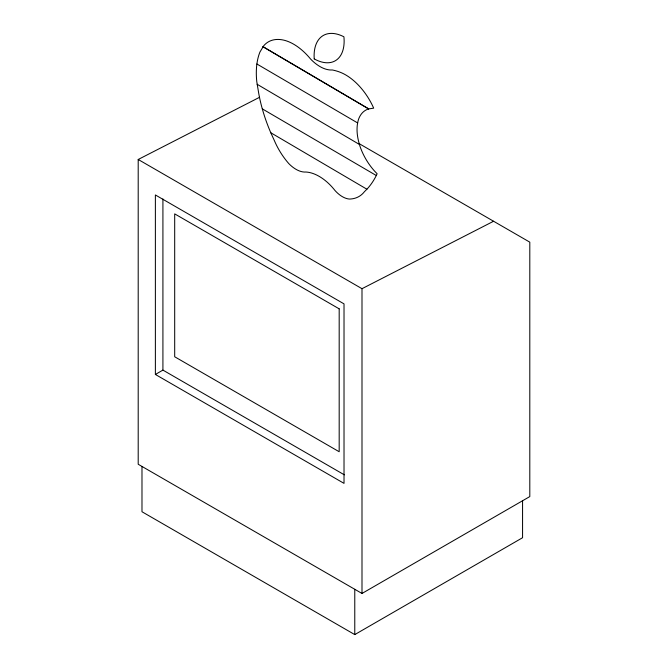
<?xml version="1.0" encoding="UTF-8"?>
<svg xmlns="http://www.w3.org/2000/svg" width="668" height="668" viewBox="0 0 668 668"><rect width="100%" height="100%" fill="white"/><g stroke="black" fill="none" stroke-linecap="round" stroke-linejoin="round"><path stroke-width="1" d="M141.983 466.439L141.983 511.746L354.775 634.6L522.568 537.723L522.568 500.649M354.775 634.6L354.775 589.293M376.293 175.509L377.136 173.747A42.393 24.382 59.8 0 1 360.019 146.384C357.23 137.691 355.735 128.181 358.541 119.296A42.393 24.382 59.8 0 1 368.602 108.926L373.679 108.158A47.729 27.446 59.8 0 0 340.037 72.194A71.459 41.099 59.8 0 0 332.288 69.973A35.387 20.349 59.8 0 1 310.536 58.976A48.998 28.181 59.8 0 0 282.673 39.913A51.945 29.868 59.8 0 0 263.735 45.766L259.944 52.029A80.953 46.551 59.8 0 0 256.779 81.63L258.691 93.153A121.509 69.873 59.8 0 0 270.782 132.74L274.381 140.622A50.801 29.217 59.8 0 0 288.826 163.635A28.106 16.166 59.8 0 0 296.041 169.346L297.51 170.14A28.106 16.166 59.8 0 0 305.894 172.027A45.265 26.027 59.8 0 1 323.554 179.241A42.418 24.399 59.8 0 1 335.044 190.564A24.666 14.187 59.8 0 0 341.006 195.824L342.25 196.601A24.666 14.187 59.8 0 0 349.473 199.056A54.634 31.413 59.8 0 0 364.402 191.716L366.907 189.219A141.942 81.63 59.8 0 0 376.293 175.509L262.29 108.859M155.377 374.456L344.02 483.365L344.02 303.873L155.377 194.964L155.377 374.456L162.917 370.097L344.346 474.839M259.593 97.269L138.201 159.485L138.201 464.26L361.998 593.46L529.799 496.583L529.799 242.158L359.117 143.62M138.201 159.485L361.998 288.693L493.577 221.25M256.888 63.994L357.697 122.979M263.05 46.668L368.728 108.851M262.925 46.743L368.602 108.926M257.105 84.252L359.509 144.505M270.782 132.74L366.907 189.219M361.998 288.693L361.998 593.46M162.917 198.955L162.917 370.097M339.185 308.841L174.69 213.869L174.69 356.77L339.185 451.743L339.185 308.841M314.227 58.909A43.211 24.85 59.8 0 0 343.911 36.798A44.672 25.693 59.8 0 0 314.227 58.909"/></g></svg>
